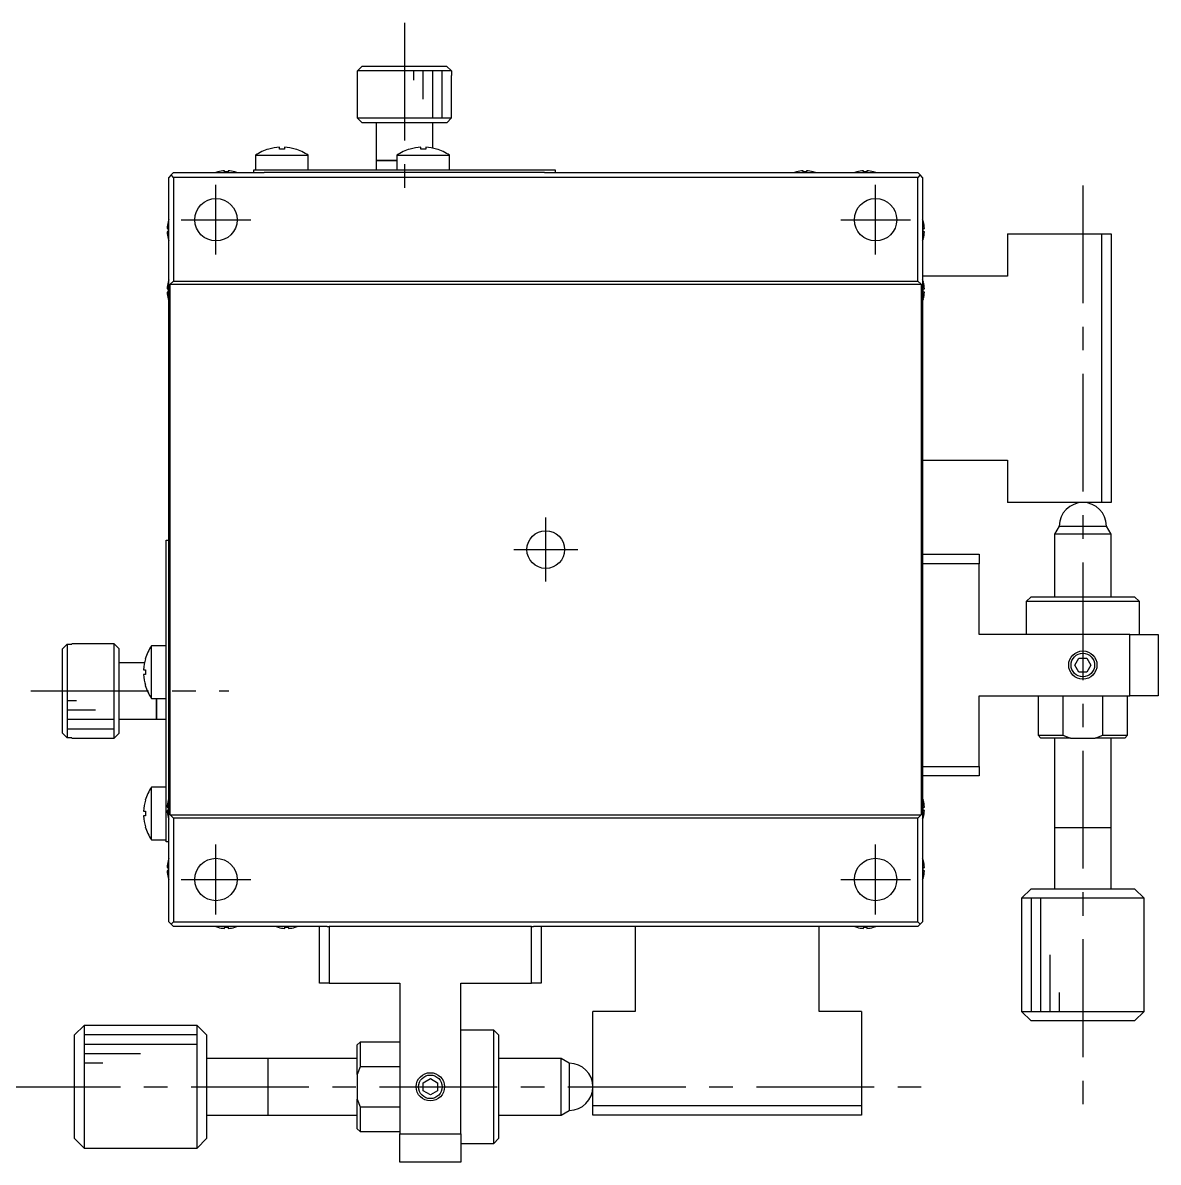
# Model space of a CAD drawing. Extents: x -14 to 368, y 60 to 347.
# Drawn here: x 247.9 to 368.4, y 160.6 to 281.5 of the extents above; entities that cross this region are included whole.
import ezdxf

# ---------------------------------------------------------------- set-up
doc = ezdxf.new("R2010")
doc.units = 0
doc.header["$LTSCALE"] = 10
doc.linetypes.add('CENTER', pattern=[2, 1.25, -0.25, 0.25, -0.25])
doc.layers.get('0').update_dxf_attribs({"linetype": 'CONTINUOUS'})

msp = doc.modelspace()

# ---------------------------------------------------------------- linework, layer by layer
at = {"color": 1, "linetype": 'CENTER'}
for p, q in [((288.403467, 281.521818), (288.403467, 262.021818)), ((268.403467, 256.921818), (268.403467, 264.321818)), ((338.403467, 256.921818), (338.403467, 264.321818)), ((360.403467, 264.271818), (360.403467, 166.271818)), ((264.703467, 260.621818), (272.103467, 260.621818)), ((334.703467, 260.621818), (342.103467, 260.621818)), ((303.403467, 222.221818), (303.403467, 229.021818)), ((300.003467, 225.621818), (306.803467, 225.621818)), ((248.753467, 210.621818), (269.753467, 210.621818)), ((268.403467, 186.921818), (268.403467, 194.321818)), ((338.403467, 186.921818), (338.403467, 194.321818)), ((264.703467, 190.621818), (272.103467, 190.621818)), ((334.703467, 190.621818), (342.103467, 190.621818)), ((245.753467, 168.621818), (344.253467, 168.621818))]:
    msp.add_line(p, q, dxfattribs=at)
at = {"color": 7, "linetype": 'CONTINUOUS'}
for p, q in [((283.419493, 276.421818), (283.92128, 276.921818)), ((283.92128, 276.921818), (292.885654, 276.921818)), ((292.885654, 276.921818), (293.387441, 276.421818)), ((283.403467, 275.921818), (283.419493, 275.921818)), ((283.403467, 275.921818), (283.403467, 271.421818)), ((283.419493, 275.921818), (283.419493, 276.421818)), ((293.387441, 276.421818), (283.419493, 276.421818)), ((293.387441, 276.421818), (293.387441, 275.921818)), ((293.387441, 275.921818), (293.403467, 275.921818)), ((293.403467, 271.421818), (293.403467, 275.921818)), ((283.403467, 271.421818), (293.403467, 271.421818)), ((283.403467, 271.421818), (283.903467, 270.921818)), ((292.903467, 270.921818), (283.903467, 270.921818)), ((285.403467, 270.921818), (285.403467, 266.921818)), ((291.403467, 268.213893), (291.403467, 270.921818)), ((292.903467, 270.921818), (293.403467, 271.421818)), ((272.603467, 267.464281), (275.403467, 267.464281)), ((272.603467, 267.464281), (272.603467, 265.921818)), ((274.004328, 268.115023), (274.001319, 268.121191)), ((275.143467, 268.115023), (275.143467, 268.30828)), ((275.663467, 268.115023), (275.143467, 268.115023)), ((275.403467, 267.464281), (278.203467, 267.464281)), ((275.663467, 268.30828), (275.663467, 268.115023)), ((276.805615, 268.121191), (276.802606, 268.115023)), ((278.203467, 265.921818), (278.203467, 267.464281)), ((287.603467, 267.464281), (290.403467, 267.464281)), ((287.603467, 267.464281), (287.603467, 265.921818)), ((289.004328, 268.115023), (289.001319, 268.121191)), ((290.143467, 268.115023), (290.143467, 268.30828)), ((290.663467, 268.115023), (290.143467, 268.115023)), ((290.403467, 267.464281), (293.203467, 267.464281)), ((290.663467, 268.30828), (290.663467, 268.115023)), ((291.805615, 268.121191), (291.802606, 268.115023)), ((293.203467, 265.921818), (293.203467, 267.464281)), ((285.403467, 266.921818), (287.603467, 266.921818)), ((287.603467, 266.921818), (285.403467, 266.921818)), ((285.403467, 266.921818), (285.403467, 265.921818)), ((263.653467, 265.371818), (263.403467, 265.121818)), ((263.403467, 186.121818), (263.403467, 265.121818)), ((263.653467, 265.371818), (263.903467, 265.621818)), ((263.903467, 265.121818), (263.653467, 265.371818)), ((263.903467, 265.621818), (273.531687, 265.621818)), ((342.903467, 265.121818), (263.903467, 265.121818)), ((263.903467, 265.121818), (263.903467, 254.121818)), ((268.617106, 265.69134), (268.614851, 265.695962)), ((269.323467, 265.69134), (269.323467, 265.811677)), ((269.683467, 265.69134), (269.323467, 265.69134)), ((269.683467, 265.811677), (269.683467, 265.69134)), ((270.392083, 265.695962), (270.389829, 265.69134)), ((272.403467, 265.621818), (272.403467, 265.921818)), ((272.403467, 265.921818), (274.403467, 265.921818)), ((274.403467, 265.621818), (273.531687, 265.621818)), ((274.403467, 265.921818), (302.403467, 265.921818)), ((302.403467, 265.621818), (274.403467, 265.621818)), ((302.403467, 265.921818), (304.403467, 265.921818)), ((303.275247, 265.621818), (302.403467, 265.621818)), ((303.275247, 265.621818), (342.903467, 265.621818)), ((304.403467, 265.921818), (304.403467, 265.621818)), ((330.017106, 265.69134), (330.014851, 265.695962)), ((330.723467, 265.69134), (330.723467, 265.811677)), ((331.083467, 265.69134), (330.723467, 265.69134)), ((331.083467, 265.811677), (331.083467, 265.69134)), ((331.792083, 265.695962), (331.789829, 265.69134)), ((336.417106, 265.69134), (336.414851, 265.695962)), ((337.123467, 265.69134), (337.123467, 265.811677)), ((337.483467, 265.69134), (337.123467, 265.69134)), ((337.483467, 265.811677), (337.483467, 265.69134)), ((338.192083, 265.695962), (338.189829, 265.69134)), ((342.903467, 265.621818), (343.153467, 265.371818)), ((343.153467, 265.371818), (342.903467, 265.121818)), ((342.903467, 254.121818), (342.903467, 265.121818)), ((343.403467, 265.121818), (343.153467, 265.371818)), ((343.403467, 265.121818), (343.403467, 186.121818)), ((263.329323, 260.410434), (263.333945, 260.40818)), ((343.472989, 260.40818), (343.477611, 260.410434)), ((263.213608, 259.701818), (263.333945, 259.701818)), ((263.333945, 259.341818), (263.213608, 259.341818)), ((263.333945, 259.701818), (263.333945, 259.341818)), ((343.472989, 259.701818), (343.593326, 259.701818)), ((343.472989, 259.341818), (343.472989, 259.701818)), ((343.593326, 259.341818), (343.472989, 259.341818)), ((352.403467, 259.121818), (352.403467, 254.621818)), ((352.403467, 259.121818), (362.403467, 259.121818)), ((362.403467, 230.621818), (362.403467, 259.121818)), ((362.403467, 259.121818), (363.403467, 259.121818)), ((363.403467, 259.121818), (363.403467, 230.621818)), ((263.333945, 258.635457), (263.329323, 258.633202)), ((343.477611, 258.633202), (343.472989, 258.635457)), ((263.329323, 254.010434), (263.333945, 254.00818)), ((263.553467, 253.771818), (263.903467, 254.121818)), ((263.903467, 254.121818), (342.903467, 254.121818)), ((342.903467, 254.121818), (343.253467, 253.771818)), ((352.403467, 254.621818), (343.403467, 254.621818)), ((343.472989, 254.00818), (343.477611, 254.010434)), ((263.213608, 253.301818), (263.333945, 253.301818)), ((263.333945, 252.941818), (263.213608, 252.941818)), ((263.333945, 253.301818), (263.333945, 252.941818)), ((263.553467, 197.471818), (263.553467, 253.771818)), ((263.553467, 253.771818), (343.253467, 253.771818)), ((343.253467, 253.771818), (343.253467, 197.471818)), ((343.472989, 253.301818), (343.593326, 253.301818)), ((343.472989, 252.941818), (343.472989, 253.301818)), ((343.593326, 252.941818), (343.472989, 252.941818)), ((263.333945, 252.235457), (263.329323, 252.233202)), ((343.477611, 252.233202), (343.472989, 252.235457)), ((343.403467, 235.121818), (352.403467, 235.121818)), ((352.403467, 235.121818), (352.403467, 230.621818)), ((362.403467, 230.621818), (352.403467, 230.621818)), ((363.403467, 230.621818), (362.403467, 230.621818)), ((357.653467, 227.688806), (357.403467, 227.255793)), ((357.903467, 228.121818), (357.653467, 227.688806)), ((357.903467, 228.121818), (362.903365, 228.121818)), ((363.153467, 227.688806), (362.903467, 228.121818)), ((363.403467, 227.255793), (363.153467, 227.688806)), ((263.103467, 226.621818), (263.403467, 226.621818)), ((263.103467, 224.621818), (263.103467, 226.621818)), ((363.403344, 227.255793), (357.403467, 227.255793)), ((357.403467, 227.255793), (357.403467, 220.621838)), ((363.403467, 220.621838), (363.403467, 227.255793)), ((343.403467, 225.121818), (349.403467, 225.121818)), ((349.403467, 225.121818), (349.403467, 224.121818)), ((263.103467, 196.621818), (263.103467, 224.621818)), ((349.403467, 224.121818), (343.403467, 224.121818)), ((349.403467, 216.621818), (349.403467, 224.121818)), ((354.903467, 220.621818), (354.403467, 220.121818)), ((366.403467, 220.121818), (354.403467, 220.121818)), ((354.403467, 220.121818), (354.403467, 216.621818)), ((354.903467, 220.621818), (365.903467, 220.621818)), ((366.403467, 220.121818), (365.903467, 220.621818)), ((366.403467, 216.621818), (366.403467, 220.121818)), ((365.403467, 216.621818), (349.403467, 216.621818)), ((365.403467, 210.121818), (365.403467, 216.621818)), ((365.403467, 216.621818), (368.403467, 216.621818)), ((368.403467, 216.621818), (368.403467, 210.121818)), ((252.103467, 215.104005), (252.603467, 215.605793)), ((252.603467, 215.605793), (252.603467, 205.637844)), ((252.603467, 215.605793), (253.103467, 215.605793)), ((253.103467, 215.605793), (253.103467, 215.621818)), ((257.603467, 215.621818), (253.103467, 215.621818)), ((257.603467, 205.621818), (257.603467, 215.621818)), ((258.103467, 215.121818), (257.603467, 215.621818)), ((261.561004, 212.621818), (261.561004, 215.421818)), ((263.103467, 215.421818), (261.561004, 215.421818)), ((252.103467, 206.139631), (252.103467, 215.104005)), ((258.103467, 215.121818), (258.103467, 206.121818)), ((260.904094, 214.023966), (260.910263, 214.020957)), ((359.537442, 213.371818), (359.970454, 214.121818)), ((359.970454, 214.121818), (360.83648, 214.121818)), ((360.83648, 214.121818), (361.269493, 213.371818)), ((260.811392, 213.621818), (258.103467, 213.621818)), ((260.717005, 212.881818), (260.910263, 212.881818)), ((260.910263, 212.881818), (260.910263, 212.361818)), ((359.970454, 212.621818), (359.537442, 213.371818)), ((361.269493, 213.371818), (360.83648, 212.621818)), ((260.910263, 212.361818), (260.717005, 212.361818)), ((261.561004, 209.821818), (261.561004, 212.621818)), ((360.83648, 212.621818), (359.970454, 212.621818)), ((260.910263, 211.222679), (260.904094, 211.219671)), ((261.561004, 209.821818), (263.103467, 209.821818)), ((262.103467, 207.621818), (262.103467, 209.821818)), ((262.103467, 209.821818), (262.103467, 207.621818)), ((349.403467, 202.621818), (349.403467, 210.121818)), ((349.403467, 210.121818), (365.403467, 210.121818)), ((355.653467, 210.121818), (355.653467, 205.921818)), ((358.282147, 210.121818), (358.282147, 205.921818)), ((362.524787, 205.921818), (362.524787, 210.121818)), ((365.153467, 205.921818), (365.153467, 210.121818)), ((368.403467, 210.121818), (365.403467, 210.121818)), ((258.103467, 207.621818), (262.103467, 207.621818)), ((262.103467, 207.621818), (263.103467, 207.621818)), ((252.603467, 205.637844), (252.103467, 206.139631)), ((253.103467, 205.637844), (252.603467, 205.637844)), ((253.103467, 205.621818), (253.103467, 205.637844)), ((253.103467, 205.621818), (257.603467, 205.621818)), ((257.603467, 205.621818), (258.103467, 206.121818)), ((355.653467, 205.921818), (358.282147, 205.921818)), ((355.653467, 205.921818), (355.953467, 205.621818)), ((357.403467, 205.621818), (355.953467, 205.621818)), ((359.084377, 205.621818), (355.953467, 205.621818)), ((357.403467, 205.621799), (357.403467, 196.121818)), ((358.282147, 205.921818), (359.084377, 205.621818)), ((359.084377, 205.621818), (361.722558, 205.621818)), ((361.722558, 205.621818), (362.524787, 205.921818)), ((364.853467, 205.621818), (361.722558, 205.621818)), ((362.524787, 205.921818), (365.153467, 205.921818)), ((364.853467, 205.621818), (363.403467, 205.621818)), ((363.403467, 196.121818), (363.403467, 205.621799)), ((364.853467, 205.621818), (365.153467, 205.921818)), ((343.403467, 202.621818), (349.403467, 202.621818)), ((349.403467, 202.621818), (349.403467, 201.621818)), ((349.403467, 201.621818), (343.403467, 201.621818)), ((261.561004, 197.621818), (261.561004, 200.421818)), ((263.103467, 200.421818), (261.561004, 200.421818)), ((260.904094, 199.023966), (260.910263, 199.020957)), ((263.213608, 198.301818), (263.333945, 198.301818)), ((263.329323, 199.010434), (263.333945, 199.00818)), ((263.333945, 198.301818), (263.333945, 197.941818)), ((343.472989, 199.00818), (343.477611, 199.010434)), ((343.472989, 198.301818), (343.593326, 198.301818)), ((343.472989, 197.941818), (343.472989, 198.301818)), ((260.717005, 197.881818), (260.910263, 197.881818)), ((260.910263, 197.361818), (260.717005, 197.361818)), ((260.910263, 197.881818), (260.910263, 197.361818)), ((261.561004, 194.821818), (261.561004, 197.621818)), ((263.333945, 197.941818), (263.213608, 197.941818)), ((263.333945, 197.235457), (263.329323, 197.233202)), ((263.903467, 197.121818), (263.553467, 197.471818)), ((263.553467, 197.471818), (343.253467, 197.471818)), ((342.903467, 197.121818), (263.903467, 197.121818)), ((263.903467, 197.121818), (263.903467, 186.121818)), ((343.253467, 197.471818), (342.903467, 197.121818)), ((342.903467, 186.121818), (342.903467, 197.121818)), ((343.593326, 197.941818), (343.472989, 197.941818)), ((343.477611, 197.233202), (343.472989, 197.235457)), ((260.910263, 196.222679), (260.904094, 196.219671)), ((263.103467, 194.621818), (263.103467, 196.621818)), ((357.403467, 196.126818), (357.403467, 196.121818)), ((357.403467, 196.121818), (357.403467, 196.116818)), ((357.403467, 196.121818), (357.403467, 189.621818)), ((363.403467, 196.121818), (363.403467, 196.126818)), ((363.403467, 196.116818), (363.403467, 196.121818)), ((363.403467, 189.621818), (363.403467, 196.121818)), ((261.561004, 194.821818), (263.103467, 194.821818)), ((263.403467, 194.621818), (263.103467, 194.621818)), ((263.329323, 192.610434), (263.333945, 192.60818)), ((343.472989, 192.60818), (343.477611, 192.610434)), ((263.213608, 191.901818), (263.333945, 191.901818)), ((263.333945, 191.541818), (263.213608, 191.541818)), ((263.333945, 191.901818), (263.333945, 191.541818)), ((343.472989, 191.901818), (343.593326, 191.901818)), ((343.472989, 191.541818), (343.472989, 191.901818)), ((343.593326, 191.541818), (343.472989, 191.541818)), ((263.333945, 190.835457), (263.329323, 190.833202)), ((343.477611, 190.833202), (343.472989, 190.835457)), ((354.903467, 189.621818), (353.903467, 188.621818)), ((366.903201, 188.621818), (353.903467, 188.621818)), ((353.903467, 188.621818), (353.903467, 176.621818)), ((354.903467, 189.621818), (365.903242, 189.621818)), ((366.903467, 188.621818), (365.903467, 189.621818)), ((366.903467, 188.621818), (366.903201, 188.621818)), ((366.903467, 176.621818), (366.903467, 188.621818)), ((263.403467, 186.121818), (263.653467, 185.871818)), ((263.653467, 185.871818), (263.903467, 186.121818)), ((263.903467, 185.621818), (263.653467, 185.871818)), ((263.903467, 186.121818), (342.903467, 186.121818)), ((280.203467, 185.621818), (263.903467, 185.621818)), ((268.614851, 185.547674), (268.617106, 185.552297)), ((269.323467, 185.552297), (269.683467, 185.552297)), ((269.323467, 185.431959), (269.323467, 185.552297)), ((269.683467, 185.552297), (269.683467, 185.431959)), ((270.389829, 185.552297), (270.392083, 185.547674)), ((275.014851, 185.547674), (275.017106, 185.552297)), ((275.723467, 185.552297), (276.083467, 185.552297)), ((275.723467, 185.431959), (275.723467, 185.552297)), ((276.083467, 185.552297), (276.083467, 185.431959)), ((276.789829, 185.552297), (276.792083, 185.547674)), ((279.403467, 179.621818), (279.403467, 185.621818)), ((280.203467, 185.621818), (280.403467, 185.621818)), ((280.403467, 185.621818), (280.403467, 179.621818)), ((301.903467, 185.621818), (280.403467, 185.621818)), ((301.903467, 179.621818), (301.903467, 185.621818)), ((301.903467, 185.621818), (302.103467, 185.621818)), ((342.903467, 185.621818), (302.103467, 185.621818)), ((302.903467, 185.621818), (302.903467, 179.621818)), ((312.903467, 185.621818), (312.903467, 176.621818)), ((332.403467, 176.621818), (332.403467, 185.621818)), ((336.414851, 185.547674), (336.417106, 185.552297)), ((337.123467, 185.552297), (337.483467, 185.552297)), ((337.123467, 185.431959), (337.123467, 185.552297)), ((337.483467, 185.552297), (337.483467, 185.431959)), ((338.189829, 185.552297), (338.192083, 185.547674)), ((342.903467, 186.121818), (343.153467, 185.871818)), ((343.153467, 185.871818), (342.903467, 185.621818)), ((343.153467, 185.871818), (343.403467, 186.121818)), ((280.403467, 179.621818), (279.403467, 179.621818)), ((280.403467, 179.621818), (287.903467, 179.621818)), ((287.903467, 179.621818), (287.903467, 163.621818)), ((294.403467, 179.621818), (301.903467, 179.621818)), ((294.403467, 163.621818), (294.403467, 179.621818)), ((302.903467, 179.621818), (301.903467, 179.621818)), ((312.903467, 176.621818), (308.403467, 176.621818)), ((308.403467, 166.621818), (308.403467, 176.621818)), ((336.903467, 176.621818), (332.403467, 176.621818)), ((336.903467, 176.621818), (336.903467, 166.621818)), ((353.903467, 176.621818), (366.903467, 176.621818)), ((353.903467, 176.621818), (354.903467, 175.621818)), ((365.903467, 175.621818), (366.903467, 176.621818)), ((365.903467, 175.621818), (354.903467, 175.621818)), ((254.403467, 175.121818), (253.403467, 174.121818)), ((253.403467, 163.121818), (253.403467, 174.121818)), ((254.403467, 175.121818), (254.403467, 162.121818)), ((266.403467, 175.121818), (254.403467, 175.121818)), ((266.403467, 162.122085), (266.403467, 175.121818)), ((267.403467, 174.121818), (266.403467, 175.121818)), ((267.403467, 174.121818), (267.403467, 163.122044)), ((297.903467, 174.621818), (294.403467, 174.621818)), ((297.903467, 162.621818), (297.903467, 174.621818)), ((298.403467, 174.121818), (297.903467, 174.621818)), ((298.403467, 174.121818), (298.403467, 163.121818)), ((283.703467, 173.371818), (283.403467, 173.071818)), ((283.403467, 171.621818), (283.403467, 173.071818)), ((283.403467, 169.940909), (283.403467, 173.071818)), ((283.703467, 173.371818), (283.703467, 170.743139)), ((287.903467, 173.371818), (283.703467, 173.371818)), ((273.903467, 171.621818), (267.403467, 171.621818)), ((273.903467, 171.621818), (273.898467, 171.621818)), ((273.908467, 171.621818), (273.903467, 171.621818)), ((283.403448, 171.621818), (273.903467, 171.621818)), ((283.703467, 170.743139), (283.403467, 169.940909)), ((287.903467, 170.743139), (283.703467, 170.743139)), ((305.037442, 171.621818), (298.403487, 171.621818)), ((305.037442, 165.621941), (305.037442, 171.621818)), ((305.470454, 171.371818), (305.037442, 171.621818)), ((305.903467, 171.121818), (305.470454, 171.371818)), ((305.903467, 171.121818), (305.903467, 166.121921)), ((283.403467, 169.940909), (283.403467, 167.302728)), ((290.403467, 169.054831), (291.153467, 169.487844)), ((291.153467, 169.487844), (291.903467, 169.054831)), ((290.403467, 168.188806), (290.403467, 169.054831)), ((291.153467, 167.755793), (290.403467, 168.188806)), ((291.903467, 168.188806), (291.153467, 167.755793)), ((291.903467, 169.054831), (291.903467, 168.188806)), ((283.403467, 164.171818), (283.403467, 167.302728)), ((283.403467, 167.302728), (283.703467, 166.500498)), ((283.703467, 166.500498), (283.703467, 163.871818)), ((283.703467, 166.500498), (287.903467, 166.500498)), ((305.037442, 165.621818), (305.470454, 165.871818)), ((305.470454, 165.871818), (305.903467, 166.121818)), ((308.403467, 166.621818), (336.903467, 166.621818)), ((308.403467, 165.621818), (308.403467, 166.621818)), ((336.903467, 166.621818), (336.903467, 165.621818)), ((267.403467, 165.621818), (273.903467, 165.621818)), ((273.898467, 165.621818), (273.903467, 165.621818)), ((273.903467, 165.621818), (273.908467, 165.621818)), ((273.903467, 165.621818), (283.403448, 165.621818)), ((283.403467, 164.171818), (283.403467, 165.621818)), ((298.403487, 165.621818), (305.037442, 165.621818)), ((336.903467, 165.621818), (308.403467, 165.621818)), ((283.403467, 164.171818), (283.703467, 163.871818)), ((283.703467, 163.871818), (287.903467, 163.871818)), ((287.903467, 163.621818), (294.403467, 163.621818)), ((287.903467, 160.621818), (287.903467, 163.621818)), ((294.403467, 163.621818), (294.403467, 160.621818)), ((253.403467, 163.121818), (254.403467, 162.121818)), ((254.403467, 162.121818), (266.403467, 162.121818)), ((266.403467, 162.121818), (267.403467, 163.121818)), ((266.403467, 162.121818), (266.403467, 162.122085)), ((294.403467, 162.621818), (297.903467, 162.621818)), ((297.903467, 162.621818), (298.403467, 163.121818)), ((294.403467, 160.621818), (287.903467, 160.621818))]:
    msp.add_line(p, q, dxfattribs=at)
at = {"color": 3, "linetype": 'CONTINUOUS'}
for p, q in [((289.403467, 275.421818), (289.403467, 276.421818)), ((290.403467, 273.421818), (290.403467, 276.421818)), ((291.403467, 271.421818), (291.403467, 276.421818)), ((292.403467, 271.421818), (292.403467, 276.421818)), ((252.603467, 209.621818), (253.603467, 209.621818)), ((252.603467, 208.621818), (255.603467, 208.621818)), ((252.603467, 207.621818), (257.603467, 207.621818)), ((252.603467, 206.621818), (257.603467, 206.621818)), ((357.403462, 196.121818), (363.403472, 196.121818)), ((354.903467, 188.621818), (354.903467, 176.621818)), ((355.903467, 188.621818), (355.903467, 176.621818)), ((356.903467, 182.621818), (356.903467, 176.621818)), ((357.903467, 178.621818), (357.903467, 176.621818)), ((266.403467, 174.121818), (254.403467, 174.121818)), ((266.403467, 173.121818), (254.403467, 173.121818)), ((260.403467, 172.121818), (254.403467, 172.121818)), ((256.403467, 171.121818), (254.403467, 171.121818)), ((273.903467, 171.621823), (273.903467, 165.621813))]:
    msp.add_line(p, q, dxfattribs=at)
at = {"color": 7, "linetype": 'CONTINUOUS'}
for centre, radius in [((268.403467, 260.621818), 2.25), ((338.403467, 260.621818), 2.25), ((303.403467, 225.621818), 2), ((360.403467, 213.371818), 1.25), ((268.403467, 190.621818), 2.25), ((338.403467, 190.621818), 2.25), ((291.153467, 168.621818), 1.25)]:
    msp.add_circle(centre, radius, dxfattribs=at)
at = {"color": 3, "linetype": 'CONTINUOUS'}
for centre in [(360.403467, 213.371818), (291.153467, 168.621818)]:
    msp.add_circle(centre, 1.5, dxfattribs=at)
at = {"color": 7, "linetype": 'CONTINUOUS'}
for centre, radius, start, end in [((275.403467, 263.321818), 5, 106.285843, 124.055798), ((275.403467, 263.321818), 4.993235, 92.984767, 106.272555), ((275.403467, 263.321818), 4.993235, 73.727445, 87.015233), ((275.403467, 263.321818), 5, 55.944202, 73.714157), ((290.403467, 263.321818), 5, 106.285843, 124.055798), ((290.403467, 263.321818), 4.993235, 92.984767, 106.272555), ((290.403467, 263.321818), 4.993235, 73.727445, 87.015233), ((290.403467, 263.321818), 5, 55.944202, 73.714157), ((269.503467, 262.621818), 3.2, 106.122533, 110.364135), ((269.503467, 262.621818), 3.194933, 93.229709, 106.106712), ((269.503467, 262.621818), 3.194933, 73.893288, 86.770291), ((269.503467, 262.621818), 3.2, 69.635865, 73.877467), ((330.903467, 262.621818), 3.2, 106.122533, 110.364135), ((330.903467, 262.621818), 3.194933, 93.229709, 106.106712), ((330.903467, 262.621818), 3.194933, 73.893288, 86.770291), ((330.903467, 262.621818), 3.2, 69.635865, 73.877467), ((337.303467, 262.621818), 3.2, 106.122533, 110.364135), ((337.303467, 262.621818), 3.194933, 93.229709, 106.106712), ((337.303467, 262.621818), 3.194933, 73.893288, 86.770291), ((337.303467, 262.621818), 3.2, 69.635865, 73.877467), ((266.403467, 259.521818), 3.194933, 163.893288, 176.770291), ((266.403467, 259.521818), 3.2, 159.635865, 163.877467), ((340.403467, 259.521818), 3.2, 16.122533, 20.364135), ((340.403467, 259.521818), 3.194933, 3.229709, 16.106712), ((266.403467, 259.521818), 3.194933, 183.229709, 196.106712), ((340.403467, 259.521818), 3.194933, 343.893288, 356.770291), ((266.403467, 259.521818), 3.2, 196.122533, 200.364135), ((340.403467, 259.521818), 3.2, 339.635865, 343.877467), ((266.403467, 253.121818), 3.194933, 163.893288, 176.770291), ((266.403467, 253.121818), 3.2, 159.635865, 163.877467), ((340.403467, 253.121818), 3.2, 16.122533, 20.364135), ((340.403467, 253.121818), 3.194933, 3.229709, 16.106712), ((266.403467, 253.121818), 3.194933, 183.229709, 196.106712), ((340.403467, 253.121818), 3.194933, 343.893288, 356.770291), ((266.403467, 253.121818), 3.2, 196.122533, 200.364135), ((340.403467, 253.121818), 3.2, 339.635865, 343.877467), ((360.403467, 228.121818), 2.5, 90, 180), ((360.403467, 228.121818), 2.5, 0, 90), ((265.703467, 212.621818), 5, 145.944202, 163.714157), ((265.703467, 212.621818), 4.993235, 163.727445, 177.015233), ((265.703467, 212.621818), 4.993235, 182.984767, 196.272555), ((265.703467, 212.621818), 5, 196.285843, 214.055798), ((265.703467, 197.621818), 5, 145.944202, 163.714157), ((265.703467, 197.621818), 4.993235, 163.727445, 177.015233), ((266.403467, 198.121818), 3.194933, 163.893288, 176.770291), ((266.403467, 198.121818), 3.2, 159.635865, 163.877467), ((340.403467, 198.121818), 3.2, 16.122533, 20.364135), ((340.403467, 198.121818), 3.194933, 3.229709, 16.106712), ((265.703467, 197.621818), 4.993235, 182.984767, 196.272555), ((266.403467, 198.121818), 3.194933, 183.229709, 196.106712), ((266.403467, 198.121818), 3.2, 196.122533, 200.364135), ((340.403467, 198.121818), 3.2, 339.635865, 343.877467), ((340.403467, 198.121818), 3.194933, 343.893288, 356.770291), ((265.703467, 197.621818), 5, 196.285843, 214.055798), ((266.403467, 191.721818), 3.194933, 163.893288, 176.770291), ((266.403467, 191.721818), 3.2, 159.635865, 163.877467), ((340.403467, 191.721818), 3.2, 16.122533, 20.364135), ((340.403467, 191.721818), 3.194933, 3.229709, 16.106712), ((266.403467, 191.721818), 3.194933, 183.229709, 196.106712), ((340.403467, 191.721818), 3.194933, 343.893288, 356.770291), ((266.403467, 191.721818), 3.2, 196.122533, 200.364135), ((340.403467, 191.721818), 3.2, 339.635865, 343.877467), ((269.503467, 188.621818), 3.2, 249.635865, 253.877467), ((269.503467, 188.621818), 3.194933, 253.893288, 266.770291), ((269.503467, 188.621818), 3.194933, 273.229709, 286.106712), ((269.503467, 188.621818), 3.2, 286.122533, 290.364135), ((275.903467, 188.621818), 3.2, 249.635865, 253.877467), ((275.903467, 188.621818), 3.194933, 253.893288, 266.770291), ((275.903467, 188.621818), 3.194933, 273.229709, 286.106712), ((275.903467, 188.621818), 3.2, 286.122533, 290.364135), ((337.303467, 188.621818), 3.2, 249.635865, 253.877467), ((337.303467, 188.621818), 3.194933, 253.893288, 266.770291), ((337.303467, 188.621818), 3.194933, 273.229709, 286.106712), ((337.303467, 188.621818), 3.2, 286.122533, 290.364135), ((305.903467, 168.621818), 2.5, 0, 90), ((305.903467, 168.621818), 2.5, 270, 0)]:
    msp.add_arc(centre, radius, start, end, dxfattribs=at)

doc.saveas('drawing.dxf')
